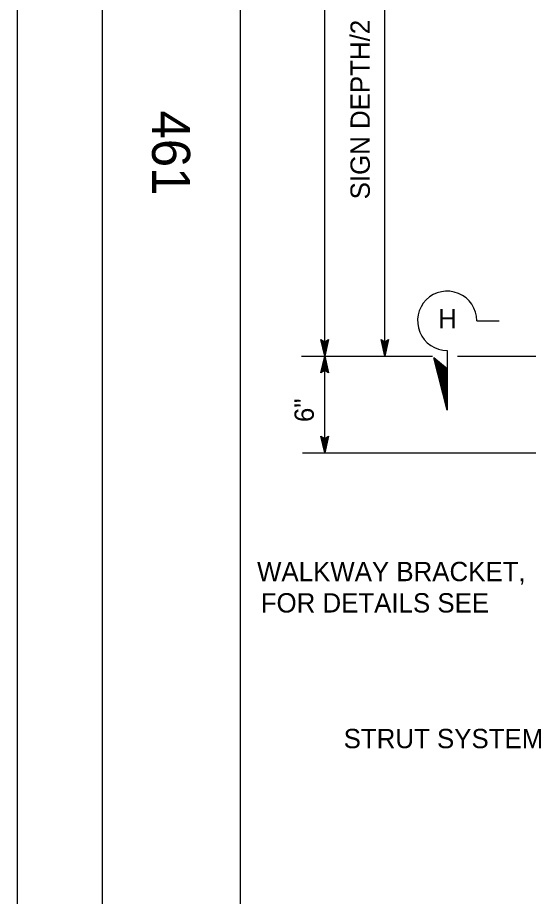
# Model space of a CAD drawing. Extents: x -894 to 866, y -476 to 714.
# Drawn here: x -894 to -709, y -149.1 to 169.2 of the extents above; entities that cross this region are included whole.
import ezdxf

# ---------------------------------------------------------------- set-up
doc = ezdxf.new("R2010")
doc.units = 0
for name, color, linetype in [('10 Sheet Format', 7, 'Continuous'), ('22 Misc Cnst Det', 7, 'Continuous'), ('56 Stage 3 Anno', 7, 'Continuous'), ('57 Undefined', 7, 'Continuous')]:
    doc.layers.add(name, color=color, linetype=linetype)

msp = doc.modelspace()

# ---------------------------------------------------------------- linework, layer by layer
at = {"layer": '10 Sheet Format'}
for p, q in [((-863.46, 668.96), (-863.46, -431.04)), ((-813.45, 643.96), (-813.45, -406.04))]:
    msp.add_line(p, q, dxfattribs=at)
for points in [[(-894.04, 713.56), (865.96, 713.56), (865.96, -476.44), (-894.04, -476.44)], [(-863.46, -431.04), (836.55, -431.04), (836.55, 668.96), (-863.46, 668.96)]]:
    msp.add_lwpolyline(points, close=True, dxfattribs=at)
at = {"layer": '22 Misc Cnst Det'}
for p, q in [((-727.75, 59.38), (-719.6, 59.38)), ((-738.47, 48.66), (-738.47, 26.96)), ((-738.47, 26.96), (-743.3, 45.91)), ((-738.47, 41.99), (-743.3, 45.91)), ((-738.47, 28.52), (-742.8, 45.5)), ((-738.47, 30.07), (-742.3, 45.1)), ((-738.47, 31.63), (-741.8, 44.69)), ((-738.47, 33.19), (-741.3, 44.29)), ((-738.47, 34.75), (-740.8, 43.88)), ((-738.47, 36.31), (-740.29, 43.47)), ((-738.47, 37.87), (-739.79, 43.07)), ((-738.47, 39.42), (-739.29, 42.66)), ((-738.47, 40.98), (-738.79, 42.26))]:
    msp.add_line(p, q, dxfattribs=at)
msp.add_arc((-738.47, 59.38), 10.72, 359.9995, 270, dxfattribs=at)
at = {"layer": '56 Stage 3 Anno'}
for p, q in [((-782.83, 46.54), (-782.83, 491.91)), ((-761.04, 46.54), (-761.04, 290.51)), ((-782.83, 46.54), (-784.16, 52.54)), ((-784.16, 52.54), (-784.16, 52.54)), ((-784.16, 52.54), (-782.83, 51.74)), ((-782.84, 47.93), (-783.8, 52.3)), ((-782.83, 49.3), (-783.46, 52.13)), ((-782.83, 50.68), (-783.1, 51.89)), ((-782.83, 51.74), (-781.49, 52.54)), ((-781.49, 52.54), (-782.83, 46.54)), ((-781.85, 52.32), (-782.83, 47.92)), ((-782.21, 52.09), (-782.83, 49.3)), ((-782.56, 51.91), (-782.83, 50.68)), ((-781.49, 52.54), (-781.49, 52.54)), ((-761.04, 46.54), (-762.37, 52.54)), ((-762.37, 52.54), (-762.37, 52.54)), ((-762.37, 52.54), (-761.04, 51.74)), ((-761.05, 47.93), (-762.01, 52.3)), ((-761.04, 49.3), (-761.67, 52.13)), ((-761.04, 50.68), (-761.31, 51.89)), ((-761.04, 51.74), (-759.7, 52.54)), ((-759.7, 52.54), (-761.04, 46.54)), ((-760.06, 52.32), (-761.04, 47.92)), ((-760.42, 52.09), (-761.04, 49.3)), ((-760.76, 51.91), (-761.04, 50.68)), ((-759.7, 52.54), (-759.7, 52.54)), ((-791.28, 46.54), (-743.83, 46.54)), ((-784.17, 40.54), (-782.83, 46.54)), ((-783.82, 40.76), (-782.83, 45.16)), ((-782.83, 11.54), (-782.83, 46.54)), ((-782.83, 46.54), (-782.83, 46.54)), ((-782.83, 46.54), (-782.83, 46.54)), ((-782.83, 46.54), (-781.5, 40.54)), ((-782.83, 45.15), (-781.86, 40.77)), ((-761.04, 46.54), (-761.04, 46.54)), ((-734.68, 46.54), (-547.93, 46.54)), ((-783.46, 40.99), (-782.84, 43.78)), ((-783.11, 41.17), (-782.84, 42.39)), ((-782.84, 43.78), (-782.21, 40.95)), ((-782.84, 42.39), (-782.57, 41.19)), ((-782.83, 41.34), (-784.17, 40.54)), ((-784.17, 40.54), (-784.17, 40.54)), ((-781.5, 40.54), (-782.83, 41.34)), ((-781.5, 40.54), (-781.5, 40.54)), ((-782.83, 11.54), (-784.16, 17.54)), ((-784.16, 17.54), (-784.16, 17.54)), ((-784.16, 17.54), (-782.83, 16.74)), ((-782.84, 12.93), (-783.8, 17.3)), ((-782.83, 14.3), (-783.46, 17.13)), ((-782.83, 15.68), (-783.1, 16.89)), ((-782.83, 16.74), (-781.49, 17.54)), ((-781.49, 17.54), (-782.83, 11.54)), ((-781.85, 17.32), (-782.83, 12.92)), ((-782.21, 17.09), (-782.83, 14.3)), ((-782.56, 16.91), (-782.83, 15.68)), ((-781.49, 17.54), (-781.49, 17.54)), ((-790.85, 11.54), (-686.36, 11.54)), ((-782.83, 11.54), (-782.83, 11.54))]:
    msp.add_line(p, q, dxfattribs=at)

# ---------------------------------------------------------------- texts
at = {"layer": '10 Sheet Format'}
msp.add_text('461', height=13.779, rotation=270, dxfattribs=at).set_placement((-845.33, 135.48))
at = {"layer": '57 Undefined'}
for s, p in [('SIGN DEPTH/2', (-766.48, 103.33)), ('6"', (-786.76, 22.69))]:
    msp.add_text(s, height=7, rotation=90, dxfattribs=at).set_placement(p)
for s, p in [('H', (-741.76, 56.6)), ('WALKWAY BRACKET,', (-807.32, -34.93)), ('FOR DETAILS SEE', (-805.98, -46.27)), ('STRUT SYSTEM', (-775.95, -95.41))]:
    msp.add_text(s, height=7, dxfattribs=at).set_placement(p)

doc.saveas('drawing.dxf')
